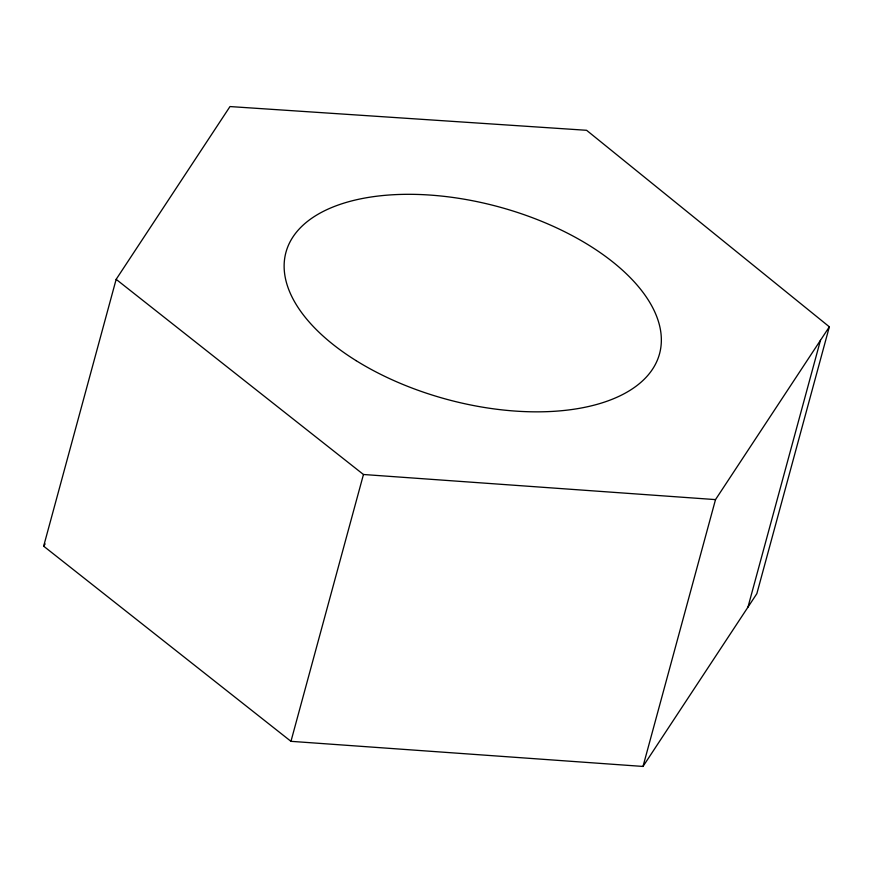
<?xml version="1.0" encoding="UTF-8"?>
<svg xmlns="http://www.w3.org/2000/svg" width="873" height="873" viewBox="0 0 873 873"><rect width="100%" height="100%" fill="white"/><g stroke="black" fill="none" stroke-linecap="round" stroke-linejoin="round"><path stroke-width="1.31" d="M43.65 546.182L116.153 279.338L229.992 106.561L586.591 130.295L829.35 326.818L756.847 593.662L643.008 766.439L290.96 741.33L43.65 546.182L45.145 543.901M290.96 741.33L363.463 474.497L116.153 279.338M643.008 766.439L715.511 499.607L829.35 326.818M747.954 607.161L820.456 340.317M363.463 474.497L715.511 499.607M356.119 360.647A193.555 99.686 15.2 0 0 659.421 354.22A193.555 99.686 15.2 0 0 402.704 194.373A193.555 99.686 15.2 0 0 356.119 360.647"/></g></svg>
